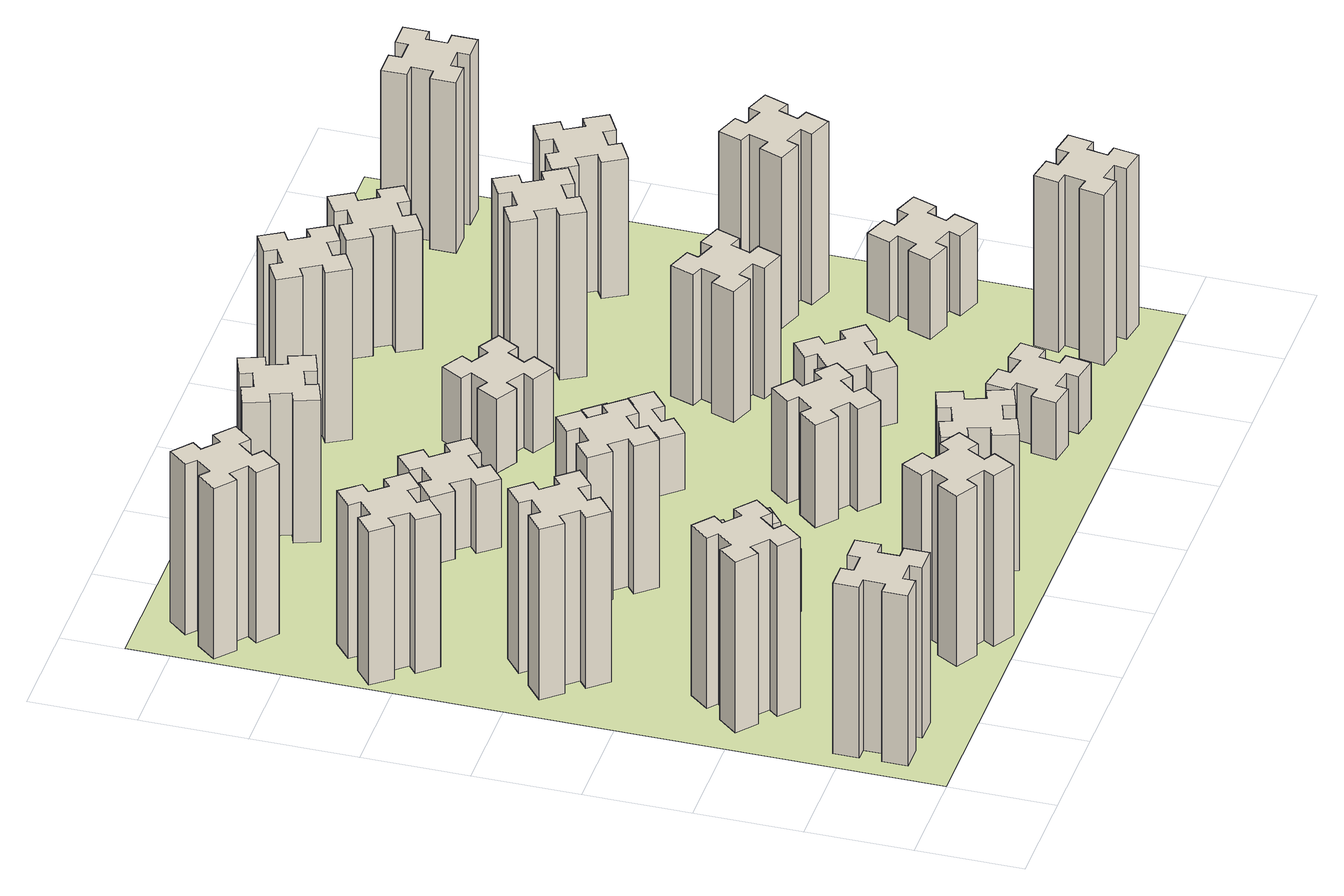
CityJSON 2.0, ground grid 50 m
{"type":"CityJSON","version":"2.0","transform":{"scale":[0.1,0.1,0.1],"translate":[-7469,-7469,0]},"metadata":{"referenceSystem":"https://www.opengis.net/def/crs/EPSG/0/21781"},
"CityObjects":{
"building1":{"type":"Building","attributes":{"class":"1000","function":"1000","usage":"1000","yearOfConstruction":2016,"roofType":"1000","measuredHeight":90,"storeysAboveGround":30,"storeysBelowGround":0},"geometry":[{"type":"Solid","lod":"1","boundaries":[[[[0,1,2,3,4,5,6,7,8,9,10,11,12,13,14,15,16,17,18,19]],[[17,16,20,21]],[[16,15,22,20]],[[15,14,23,22]],[[14,13,24,23]],[[13,12,25,24]],[[12,11,26,25]],[[11,10,27,26]],[[10,9,28,27]],[[9,8,29,28]],[[8,7,30,29]],[[7,6,31,30]],[[6,5,32,31]],[[5,4,33,32]],[[4,3,34,33]],[[3,2,35,34]],[[2,1,36,35]],[[1,0,37,36]],[[0,19,38,37]],[[19,18,39,38]],[[18,17,21,39]],[[24,25,26,27,28,29,30,31,32,33,34,35,36,37,38,39,21,20,22,23]]]]}]},
"building2":{"type":"Building","attributes":{"class":"1000","function":"1000","usage":"1000","yearOfConstruction":2016,"roofType":"1000","measuredHeight":90,"storeysAboveGround":30,"storeysBelowGround":0},"geometry":[{"type":"Solid","lod":"1","boundaries":[[[[40,41,42,43,44,45,46,47,48,49,50,51,52,53,54,55,56,57,58,59]],[[57,56,60,61]],[[56,55,62,60]],[[55,54,63,62]],[[54,53,64,63]],[[53,52,65,64]],[[52,51,66,65]],[[51,50,67,66]],[[50,49,68,67]],[[49,48,69,68]],[[48,47,70,69]],[[47,46,71,70]],[[46,45,72,71]],[[45,44,73,72]],[[44,43,74,73]],[[43,42,75,74]],[[42,41,76,75]],[[41,40,77,76]],[[40,59,78,77]],[[59,58,79,78]],[[58,57,61,79]],[[64,65,66,67,68,69,70,71,72,73,74,75,76,77,78,79,61,60,62,63]]]]}]},
"building3":{"type":"Building","attributes":{"class":"1000","function":"1000","usage":"1000","yearOfConstruction":2016,"roofType":"1000","measuredHeight":90,"storeysAboveGround":30,"storeysBelowGround":0},"geometry":[{"type":"Solid","lod":"1","boundaries":[[[[80,81,82,83,84,85,86,87,88,89,90,91,92,93,94,95,96,97,98,99]],[[97,96,100,101]],[[96,95,102,100]],[[95,94,103,102]],[[94,93,104,103]],[[93,92,105,104]],[[92,91,106,105]],[[91,90,107,106]],[[90,89,108,107]],[[89,88,109,108]],[[88,87,110,109]],[[87,86,111,110]],[[86,85,112,111]],[[85,84,113,112]],[[84,83,114,113]],[[83,82,115,114]],[[82,81,116,115]],[[81,80,117,116]],[[80,99,118,117]],[[99,98,119,118]],[[98,97,101,119]],[[104,105,106,107,108,109,110,111,112,113,114,115,116,117,118,119,101,100,102,103]]]]}]},
"building4":{"type":"Building","attributes":{"class":"1000","function":"1000","usage":"1000","yearOfConstruction":2016,"roofType":"1000","measuredHeight":81,"storeysAboveGround":30,"storeysBelowGround":0},"geometry":[{"type":"Solid","lod":"1","boundaries":[[[[120,121,122,123,124,125,126,127,128,129,130,131,132,133,134,135,136,137,138,139]],[[137,136,140,141]],[[136,135,142,140]],[[135,134,143,142]],[[134,133,144,143]],[[133,132,145,144]],[[132,131,146,145]],[[131,130,147,146]],[[130,129,148,147]],[[129,128,149,148]],[[128,127,150,149]],[[127,126,151,150]],[[126,125,152,151]],[[125,124,153,152]],[[124,123,154,153]],[[123,122,155,154]],[[122,121,156,155]],[[121,120,157,156]],[[120,139,158,157]],[[139,138,159,158]],[[138,137,141,159]],[[144,145,146,147,148,149,150,151,152,153,154,155,156,157,158,159,141,140,142,143]]]]}]},
"building5":{"type":"Building","attributes":{"class":"1000","function":"1000","usage":"1000","yearOfConstruction":2016,"roofType":"1000","measuredHeight":90,"storeysAboveGround":30,"storeysBelowGround":0},"geometry":[{"type":"Solid","lod":"1","boundaries":[[[[160,161,162,163,164,165,166,167,168,169,170,171,172,173,174,175,176,177,178,179]],[[177,176,180,181]],[[176,175,182,180]],[[175,174,183,182]],[[174,173,184,183]],[[173,172,185,184]],[[172,171,186,185]],[[171,170,187,186]],[[170,169,188,187]],[[169,168,189,188]],[[168,167,190,189]],[[167,166,191,190]],[[166,165,192,191]],[[165,164,193,192]],[[164,163,194,193]],[[163,162,195,194]],[[162,161,196,195]],[[161,160,197,196]],[[160,179,198,197]],[[179,178,199,198]],[[178,177,181,199]],[[184,185,186,187,188,189,190,191,192,193,194,195,196,197,198,199,181,180,182,183]]]]}]},
"building6":{"type":"Building","attributes":{"class":"1000","function":"1000","usage":"1000","yearOfConstruction":2016,"roofType":"1000","measuredHeight":90,"storeysAboveGround":30,"storeysBelowGround":0},"geometry":[{"type":"Solid","lod":"1","boundaries":[[[[200,201,202,203,204,205,206,207,208,209,210,211,212,213,214,215,216,217,218,219]],[[217,216,220,221]],[[216,215,222,220]],[[215,214,223,222]],[[214,213,224,223]],[[213,212,225,224]],[[212,211,226,225]],[[211,210,227,226]],[[210,209,228,227]],[[209,208,229,228]],[[208,207,230,229]],[[207,206,231,230]],[[206,205,232,231]],[[205,204,233,232]],[[204,203,234,233]],[[203,202,235,234]],[[202,201,236,235]],[[201,200,237,236]],[[200,219,238,237]],[[219,218,239,238]],[[218,217,221,239]],[[224,225,226,227,228,229,230,231,232,233,234,235,236,237,238,239,221,220,222,223]]]]}]},
"building7":{"type":"Building","attributes":{"class":"1000","function":"1000","usage":"1000","yearOfConstruction":2016,"roofType":"1000","measuredHeight":33,"storeysAboveGround":30,"storeysBelowGround":0},"geometry":[{"type":"Solid","lod":"1","boundaries":[[[[240,241,242,243,244,245,246,247,248,249,250,251,252,253,254,255,256,257,258,259]],[[257,256,260,261]],[[256,255,262,260]],[[255,254,263,262]],[[254,253,264,263]],[[253,252,265,264]],[[252,251,266,265]],[[251,250,267,266]],[[250,249,268,267]],[[249,248,269,268]],[[248,247,270,269]],[[247,246,271,270]],[[246,245,272,271]],[[245,244,273,272]],[[244,243,274,273]],[[243,242,275,274]],[[242,241,276,275]],[[241,240,277,276]],[[240,259,278,277]],[[259,258,279,278]],[[258,257,261,279]],[[264,265,266,267,268,269,270,271,272,273,274,275,276,277,278,279,261,260,262,263]]]]}]},
"building8":{"type":"Building","attributes":{"class":"1000","function":"1000","usage":"1000","yearOfConstruction":2016,"roofType":"1000","measuredHeight":78,"storeysAboveGround":30,"storeysBelowGround":0},"geometry":[{"type":"Solid","lod":"1","boundaries":[[[[280,281,282,283,284,285,286,287,288,289,290,291,292,293,294,295,296,297,298,299]],[[297,296,300,301]],[[296,295,302,300]],[[295,294,303,302]],[[294,293,304,303]],[[293,292,305,304]],[[292,291,306,305]],[[291,290,307,306]],[[290,289,308,307]],[[289,288,309,308]],[[288,287,310,309]],[[287,286,311,310]],[[286,285,312,311]],[[285,284,313,312]],[[284,283,314,313]],[[283,282,315,314]],[[282,281,316,315]],[[281,280,317,316]],[[280,299,318,317]],[[299,298,319,318]],[[298,297,301,319]],[[304,305,306,307,308,309,310,311,312,313,314,315,316,317,318,319,301,300,302,303]]]]}]},
"building9":{"type":"Building","attributes":{"class":"1000","function":"1000","usage":"1000","yearOfConstruction":2016,"roofType":"1000","measuredHeight":72,"storeysAboveGround":30,"storeysBelowGround":0},"geometry":[{"type":"Solid","lod":"1","boundaries":[[[[320,321,322,323,324,325,326,327,328,329,330,331,332,333,334,335,336,337,338,339]],[[337,336,340,341]],[[336,335,342,340]],[[335,334,343,342]],[[334,333,344,343]],[[333,332,345,344]],[[332,331,346,345]],[[331,330,347,346]],[[330,329,348,347]],[[329,328,349,348]],[[328,327,350,349]],[[327,326,351,350]],[[326,325,352,351]],[[325,324,353,352]],[[324,323,354,353]],[[323,322,355,354]],[[322,321,356,355]],[[321,320,357,356]],[[320,339,358,357]],[[339,338,359,358]],[[338,337,341,359]],[[344,345,346,347,348,349,350,351,352,353,354,355,356,357,358,359,341,340,342,343]]]]}]},
"building10":{"type":"Building","attributes":{"class":"1000","function":"1000","usage":"1000","yearOfConstruction":2016,"roofType":"1000","measuredHeight":36,"storeysAboveGround":30,"storeysBelowGround":0},"geometry":[{"type":"Solid","lod":"1","boundaries":[[[[360,361,362,363,364,365,366,367,368,369,370,371,372,373,374,375,376,377,378,379]],[[377,376,380,381]],[[376,375,382,380]],[[375,374,383,382]],[[374,373,384,383]],[[373,372,385,384]],[[372,371,386,385]],[[371,370,387,386]],[[370,369,388,387]],[[369,368,389,388]],[[368,367,390,389]],[[367,366,391,390]],[[366,365,392,391]],[[365,364,393,392]],[[364,363,394,393]],[[363,362,395,394]],[[362,361,396,395]],[[361,360,397,396]],[[360,379,398,397]],[[379,378,399,398]],[[378,377,381,399]],[[384,385,386,387,388,389,390,391,392,393,394,395,396,397,398,399,381,380,382,383]]]]}]},
"building11":{"type":"Building","attributes":{"class":"1000","function":"1000","usage":"1000","yearOfConstruction":2016,"roofType":"1000","measuredHeight":75,"storeysAboveGround":30,"storeysBelowGround":0},"geometry":[{"type":"Solid","lod":"1","boundaries":[[[[400,401,402,403,404,405,406,407,408,409,410,411,412,413,414,415,416,417,418,419]],[[417,416,420,421]],[[416,415,422,420]],[[415,414,423,422]],[[414,413,424,423]],[[413,412,425,424]],[[412,411,426,425]],[[411,410,427,426]],[[410,409,428,427]],[[409,408,429,428]],[[408,407,430,429]],[[407,406,431,430]],[[406,405,432,431]],[[405,404,433,432]],[[404,403,434,433]],[[403,402,435,434]],[[402,401,436,435]],[[401,400,437,436]],[[400,419,438,437]],[[419,418,439,438]],[[418,417,421,439]],[[424,425,426,427,428,429,430,431,432,433,434,435,436,437,438,439,421,420,422,423]]]]}]},
"building12":{"type":"Building","attributes":{"class":"1000","function":"1000","usage":"1000","yearOfConstruction":2016,"roofType":"1000","measuredHeight":54,"storeysAboveGround":30,"storeysBelowGround":0},"geometry":[{"type":"Solid","lod":"1","boundaries":[[[[440,441,442,443,444,445,446,447,448,449,450,451,452,453,454,455,456,457,458,459]],[[457,456,460,461]],[[456,455,462,460]],[[455,454,463,462]],[[454,453,464,463]],[[453,452,465,464]],[[452,451,466,465]],[[451,450,467,466]],[[450,449,468,467]],[[449,448,469,468]],[[448,447,470,469]],[[447,446,471,470]],[[446,445,472,471]],[[445,444,473,472]],[[444,443,474,473]],[[443,442,475,474]],[[442,441,476,475]],[[441,440,477,476]],[[440,459,478,477]],[[459,458,479,478]],[[458,457,461,479]],[[464,465,466,467,468,469,470,471,472,473,474,475,476,477,478,479,461,460,462,463]]]]}]},
"building13":{"type":"Building","attributes":{"class":"1000","function":"1000","usage":"1000","yearOfConstruction":2016,"roofType":"1000","measuredHeight":30,"storeysAboveGround":30,"storeysBelowGround":0},"geometry":[{"type":"Solid","lod":"1","boundaries":[[[[480,481,482,483,484,485,486,487,488,489,490,491,492,493,494,495,496,497,498,499]],[[497,496,500,501]],[[496,495,502,500]],[[495,494,503,502]],[[494,493,504,503]],[[493,492,505,504]],[[492,491,506,505]],[[491,490,507,506]],[[490,489,508,507]],[[489,488,509,508]],[[488,487,510,509]],[[487,486,511,510]],[[486,485,512,511]],[[485,484,513,512]],[[484,483,514,513]],[[483,482,515,514]],[[482,481,516,515]],[[481,480,517,516]],[[480,499,518,517]],[[499,498,519,518]],[[498,497,501,519]],[[504,505,506,507,508,509,510,511,512,513,514,515,516,517,518,519,501,500,502,503]]]]}]},
"building14":{"type":"Building","attributes":{"class":"1000","function":"1000","usage":"1000","yearOfConstruction":2016,"roofType":"1000","measuredHeight":39,"storeysAboveGround":30,"storeysBelowGround":0},"geometry":[{"type":"Solid","lod":"1","boundaries":[[[[520,521,522,523,524,525,526,527,528,529,530,531,532,533,534,535,536,537,538,539]],[[537,536,540,541]],[[536,535,542,540]],[[535,534,543,542]],[[534,533,544,543]],[[533,532,545,544]],[[532,531,546,545]],[[531,530,547,546]],[[530,529,548,547]],[[529,528,549,548]],[[528,527,550,549]],[[527,526,551,550]],[[526,525,552,551]],[[525,524,553,552]],[[524,523,554,553]],[[523,522,555,554]],[[522,521,556,555]],[[521,520,557,556]],[[520,539,558,557]],[[539,538,559,558]],[[538,537,541,559]],[[544,545,546,547,548,549,550,551,552,553,554,555,556,557,558,559,541,540,542,543]]]]}]},
"building15":{"type":"Building","attributes":{"class":"1000","function":"1000","usage":"1000","yearOfConstruction":2016,"roofType":"1000","measuredHeight":30,"storeysAboveGround":30,"storeysBelowGround":0},"geometry":[{"type":"Solid","lod":"1","boundaries":[[[[560,561,562,563,564,565,566,567,568,569,570,571,572,573,574,575,576,577,578,579]],[[577,576,580,581]],[[576,575,582,580]],[[575,574,583,582]],[[574,573,584,583]],[[573,572,585,584]],[[572,571,586,585]],[[571,570,587,586]],[[570,569,588,587]],[[569,568,589,588]],[[568,567,590,589]],[[567,566,591,590]],[[566,565,592,591]],[[565,564,593,592]],[[564,563,594,593]],[[563,562,595,594]],[[562,561,596,595]],[[561,560,597,596]],[[560,579,598,597]],[[579,578,599,598]],[[578,577,581,599]],[[584,585,586,587,588,589,590,591,592,593,594,595,596,597,598,599,581,580,582,583]]]]}]},
"building16":{"type":"Building","attributes":{"class":"1000","function":"1000","usage":"1000","yearOfConstruction":2016,"roofType":"1000","measuredHeight":90,"storeysAboveGround":30,"storeysBelowGround":0},"geometry":[{"type":"Solid","lod":"1","boundaries":[[[[600,601,602,603,604,605,606,607,608,609,610,611,612,613,614,615,616,617,618,619]],[[617,616,620,621]],[[616,615,622,620]],[[615,614,623,622]],[[614,613,624,623]],[[613,612,625,624]],[[612,611,626,625]],[[611,610,627,626]],[[610,609,628,627]],[[609,608,629,628]],[[608,607,630,629]],[[607,606,631,630]],[[606,605,632,631]],[[605,604,633,632]],[[604,603,634,633]],[[603,602,635,634]],[[602,601,636,635]],[[601,600,637,636]],[[600,619,638,637]],[[619,618,639,638]],[[618,617,621,639]],[[624,625,626,627,628,629,630,631,632,633,634,635,636,637,638,639,621,620,622,623]]]]}]},
"building17":{"type":"Building","attributes":{"class":"1000","function":"1000","usage":"1000","yearOfConstruction":2016,"roofType":"1000","measuredHeight":30,"storeysAboveGround":30,"storeysBelowGround":0},"geometry":[{"type":"Solid","lod":"1","boundaries":[[[[640,641,642,643,644,645,646,647,648,649,650,651,652,653,654,655,656,657,658,659]],[[657,656,660,661]],[[656,655,662,660]],[[655,654,663,662]],[[654,653,664,663]],[[653,652,665,664]],[[652,651,666,665]],[[651,650,667,666]],[[650,649,668,667]],[[649,648,669,668]],[[648,647,670,669]],[[647,646,671,670]],[[646,645,672,671]],[[645,644,673,672]],[[644,643,674,673]],[[643,642,675,674]],[[642,641,676,675]],[[641,640,677,676]],[[640,659,678,677]],[[659,658,679,678]],[[658,657,661,679]],[[664,665,666,667,668,669,670,671,672,673,674,675,676,677,678,679,661,660,662,663]]]]}]},
"building18":{"type":"Building","attributes":{"class":"1000","function":"1000","usage":"1000","yearOfConstruction":2016,"roofType":"1000","measuredHeight":69,"storeysAboveGround":30,"storeysBelowGround":0},"geometry":[{"type":"Solid","lod":"1","boundaries":[[[[680,681,682,683,684,685,686,687,688,689,690,691,692,693,694,695,696,697,698,699]],[[697,696,700,701]],[[696,695,702,700]],[[695,694,703,702]],[[694,693,704,703]],[[693,692,705,704]],[[692,691,706,705]],[[691,690,707,706]],[[690,689,708,707]],[[689,688,709,708]],[[688,687,710,709]],[[687,686,711,710]],[[686,685,712,711]],[[685,684,713,712]],[[684,683,714,713]],[[683,682,715,714]],[[682,681,716,715]],[[681,680,717,716]],[[680,699,718,717]],[[699,698,719,718]],[[698,697,701,719]],[[704,705,706,707,708,709,710,711,712,713,714,715,716,717,718,719,701,700,702,703]]]]}]},
"building19":{"type":"Building","attributes":{"class":"1000","function":"1000","usage":"1000","yearOfConstruction":2016,"roofType":"1000","measuredHeight":87,"storeysAboveGround":30,"storeysBelowGround":0},"geometry":[{"type":"Solid","lod":"1","boundaries":[[[[720,721,722,723,724,725,726,727,728,729,730,731,732,733,734,735,736,737,738,739]],[[737,736,740,741]],[[736,735,742,740]],[[735,734,743,742]],[[734,733,744,743]],[[733,732,745,744]],[[732,731,746,745]],[[731,730,747,746]],[[730,729,748,747]],[[729,728,749,748]],[[728,727,750,749]],[[727,726,751,750]],[[726,725,752,751]],[[725,724,753,752]],[[724,723,754,753]],[[723,722,755,754]],[[722,721,756,755]],[[721,720,757,756]],[[720,739,758,757]],[[739,738,759,758]],[[738,737,741,759]],[[744,745,746,747,748,749,750,751,752,753,754,755,756,757,758,759,741,740,742,743]]]]}]},
"building20":{"type":"Building","attributes":{"class":"1000","function":"1000","usage":"1000","yearOfConstruction":2016,"roofType":"1000","measuredHeight":90,"storeysAboveGround":30,"storeysBelowGround":0},"geometry":[{"type":"Solid","lod":"1","boundaries":[[[[760,761,762,763,764,765,766,767,768,769,770,771,772,773,774,775,776,777,778,779]],[[777,776,780,781]],[[776,775,782,780]],[[775,774,783,782]],[[774,773,784,783]],[[773,772,785,784]],[[772,771,786,785]],[[771,770,787,786]],[[770,769,788,787]],[[769,768,789,788]],[[768,767,790,789]],[[767,766,791,790]],[[766,765,792,791]],[[765,764,793,792]],[[764,763,794,793]],[[763,762,795,794]],[[762,761,796,795]],[[761,760,797,796]],[[760,779,798,797]],[[779,778,799,798]],[[778,777,781,799]],[[784,785,786,787,788,789,790,791,792,793,794,795,796,797,798,799,781,780,782,783]]]]}]},
"building21":{"type":"Building","attributes":{"class":"1000","function":"1000","usage":"1000","yearOfConstruction":2016,"roofType":"1000","measuredHeight":63,"storeysAboveGround":30,"storeysBelowGround":0},"geometry":[{"type":"Solid","lod":"1","boundaries":[[[[800,801,802,803,804,805,806,807,808,809,810,811,812,813,814,815,816,817,818,819]],[[817,816,820,821]],[[816,815,822,820]],[[815,814,823,822]],[[814,813,824,823]],[[813,812,825,824]],[[812,811,826,825]],[[811,810,827,826]],[[810,809,828,827]],[[809,808,829,828]],[[808,807,830,829]],[[807,806,831,830]],[[806,805,832,831]],[[805,804,833,832]],[[804,803,834,833]],[[803,802,835,834]],[[802,801,836,835]],[[801,800,837,836]],[[800,819,838,837]],[[819,818,839,838]],[[818,817,821,839]],[[824,825,826,827,828,829,830,831,832,833,834,835,836,837,838,839,821,820,822,823]]]]}]},
"building22":{"type":"Building","attributes":{"class":"1000","function":"1000","usage":"1000","yearOfConstruction":2016,"roofType":"1000","measuredHeight":42,"storeysAboveGround":30,"storeysBelowGround":0},"geometry":[{"type":"Solid","lod":"1","boundaries":[[[[840,841,842,843,844,845,846,847,848,849,850,851,852,853,854,855,856,857,858,859]],[[857,856,860,861]],[[856,855,862,860]],[[855,854,863,862]],[[854,853,864,863]],[[853,852,865,864]],[[852,851,866,865]],[[851,850,867,866]],[[850,849,868,867]],[[849,848,869,868]],[[848,847,870,869]],[[847,846,871,870]],[[846,845,872,871]],[[845,844,873,872]],[[844,843,874,873]],[[843,842,875,874]],[[842,841,876,875]],[[841,840,877,876]],[[840,859,878,877]],[[859,858,879,878]],[[858,857,861,879]],[[864,865,866,867,868,869,870,871,872,873,874,875,876,877,878,879,861,860,862,863]]]]}]},
"building23":{"type":"Building","attributes":{"class":"1000","function":"1000","usage":"1000","yearOfConstruction":2016,"roofType":"1000","measuredHeight":90,"storeysAboveGround":30,"storeysBelowGround":0},"geometry":[{"type":"Solid","lod":"1","boundaries":[[[[880,881,882,883,884,885,886,887,888,889,890,891,892,893,894,895,896,897,898,899]],[[897,896,900,901]],[[896,895,902,900]],[[895,894,903,902]],[[894,893,904,903]],[[893,892,905,904]],[[892,891,906,905]],[[891,890,907,906]],[[890,889,908,907]],[[889,888,909,908]],[[888,887,910,909]],[[887,886,911,910]],[[886,885,912,911]],[[885,884,913,912]],[[884,883,914,913]],[[883,882,915,914]],[[882,881,916,915]],[[881,880,917,916]],[[880,899,918,917]],[[899,898,919,918]],[[898,897,901,919]],[[904,905,906,907,908,909,910,911,912,913,914,915,916,917,918,919,901,900,902,903]]]]}]},
"building24":{"type":"Building","attributes":{"class":"1000","function":"1000","usage":"1000","yearOfConstruction":2016,"roofType":"1000","measuredHeight":72,"storeysAboveGround":30,"storeysBelowGround":0},"geometry":[{"type":"Solid","lod":"1","boundaries":[[[[920,921,922,923,924,925,926,927,928,929,930,931,932,933,934,935,936,937,938,939]],[[937,936,940,941]],[[936,935,942,940]],[[935,934,943,942]],[[934,933,944,943]],[[933,932,945,944]],[[932,931,946,945]],[[931,930,947,946]],[[930,929,948,947]],[[929,928,949,948]],[[928,927,950,949]],[[927,926,951,950]],[[926,925,952,951]],[[925,924,953,952]],[[924,923,954,953]],[[923,922,955,954]],[[922,921,956,955]],[[921,920,957,956]],[[920,939,958,957]],[[939,938,959,958]],[[938,937,941,959]],[[944,945,946,947,948,949,950,951,952,953,954,955,956,957,958,959,941,940,942,943]]]]}]},
"building25":{"type":"Building","attributes":{"class":"1000","function":"1000","usage":"1000","yearOfConstruction":2016,"roofType":"1000","measuredHeight":90,"storeysAboveGround":30,"storeysBelowGround":0},"geometry":[{"type":"Solid","lod":"1","boundaries":[[[[960,961,962,963,964,965,966,967,968,969,970,971,972,973,974,975,976,977,978,979]],[[977,976,980,981]],[[976,975,982,980]],[[975,974,983,982]],[[974,973,984,983]],[[973,972,985,984]],[[972,971,986,985]],[[971,970,987,986]],[[970,969,988,987]],[[969,968,989,988]],[[968,967,990,989]],[[967,966,991,990]],[[966,965,992,991]],[[965,964,993,992]],[[964,963,994,993]],[[963,962,995,994]],[[962,961,996,995]],[[961,960,997,996]],[[960,979,998,997]],[[979,978,999,998]],[[978,977,981,999]],[[984,985,986,987,988,989,990,991,992,993,994,995,996,997,998,999,981,980,982,983]]]]}]},
"landuse1":{"type":"LandUse","attributes":{"name":"plot1","function":"1010"},"geometry":[{"type":"MultiSurface","lod":"1","boundaries":[[[1000,1001,1002,1003]]]}]}
},
"vertices":[
[165,425,0],[165,325,0],[105,325,0],[105,205,0],[225,205,0],[225,265,0],[325,265,0],[325,205,0],[445,205,0],[445,325,0],[385,325,0],[385,425,0],[445,425,0],[445,545,0],[325,545,0],[325,485,0],[225,485,0],[225,545,0],[105,545,0],[105,425,0],[225,485,900],[225,545,900],[325,485,900],[325,545,900],[445,545,900],[445,425,900],[385,425,900],[385,325,900],[445,325,900],[445,205,900],[325,205,900],[325,265,900],[225,265,900],[225,205,900],[105,205,900],[105,325,900],[165,325,900],[165,425,900],[105,425,900],[105,545,900],
[484,1067,0],[408,1132,0],[446,1178,0],[354,1255,0],[277,1163,0],[323,1124,0],[259,1048,0],[213,1086,0],[136,994,0],[228,917,0],[266,963,0],[343,899,0],[304,853,0],[396,776,0],[473,868,0],[427,906,0],[492,983,0],[538,944,0],[615,1036,0],[523,1113,0],[492,983,900],[538,944,900],[427,906,900],[473,868,900],[396,776,900],[304,853,900],[343,899,900],[266,963,900],[228,917,900],[136,994,900],[213,1086,900],[259,1048,900],[323,1124,900],[277,1163,900],[354,1255,900],[446,1178,900],[408,1132,900],[484,1067,900],[523,1113,900],[615,1036,900],
[492,1888,0],[427,1964,0],[473,2003,0],[396,2095,0],[304,2018,0],[343,1972,0],[266,1907,0],[228,1953,0],[136,1876,0],[213,1784,0],[259,1823,0],[323,1746,0],[277,1708,0],[354,1616,0],[446,1693,0],[408,1739,0],[484,1803,0],[523,1757,0],[615,1834,0],[538,1926,0],[484,1803,900],[523,1757,900],[408,1739,900],[446,1693,900],[354,1616,900],[277,1708,900],[323,1746,900],[259,1823,900],[213,1784,900],[136,1876,900],[228,1953,900],[266,1907,900],[343,1972,900],[304,2018,900],[396,2095,900],[473,2003,900],[427,1964,900],[492,1888,900],[538,1926,900],[615,1834,900],
[243,2712,0],[166,2647,0],[128,2693,0],[36,2616,0],[113,2524,0],[159,2563,0],[223,2486,0],[177,2448,0],[254,2356,0],[346,2433,0],[308,2479,0],[384,2543,0],[423,2497,0],[515,2574,0],[438,2666,0],[392,2628,0],[327,2704,0],[373,2743,0],[296,2835,0],[204,2758,0],[327,2704,810],[373,2743,810],[392,2628,810],[438,2666,810],[515,2574,810],[423,2497,810],[384,2543,810],[308,2479,810],[346,2433,810],[254,2356,810],[177,2448,810],[223,2486,810],[159,2563,810],[113,2524,810],[36,2616,810],[128,2693,810],[166,2647,810],[243,2712,810],[204,2758,810],[296,2835,810],
[1214,346,0],[1127,396,0],[1157,448,0],[1053,508,0],[993,404,0],[1045,374,0],[995,287,0],[943,317,0],[883,213,0],[987,153,0],[1017,205,0],[1104,155,0],[1074,103,0],[1178,43,0],[1238,147,0],[1186,177,0],[1236,264,0],[1288,234,0],[1348,338,0],[1244,398,0],[1236,264,900],[1288,234,900],[1186,177,900],[1238,147,900],[1178,43,900],[1074,103,900],[1104,155,900],[1017,205,900],[987,153,900],[883,213,900],[943,317,900],[995,287,900],[1045,374,900],[993,404,900],[1053,508,900],[1157,448,900],[1127,396,900],[1214,346,900],[1244,398,900],[1348,338,900],
[384,3387,0],[308,3452,0],[346,3498,0],[254,3575,0],[177,3483,0],[223,3444,0],[159,3368,0],[113,3406,0],[36,3314,0],[128,3237,0],[166,3283,0],[243,3219,0],[204,3173,0],[296,3096,0],[373,3188,0],[327,3226,0],[392,3303,0],[438,3264,0],[515,3356,0],[423,3433,0],[392,3303,900],[438,3264,900],[327,3226,900],[373,3188,900],[296,3096,900],[204,3173,900],[243,3219,900],[166,3283,900],[128,3237,900],[36,3314,900],[113,3406,900],[159,3368,900],[223,3444,900],[177,3483,900],[254,3575,900],[346,3498,900],[308,3452,900],[384,3387,900],[423,3433,900],[515,3356,900],
[1083,1332,0],[1006,1267,0],[968,1313,0],[876,1236,0],[953,1144,0],[999,1183,0],[1063,1106,0],[1017,1068,0],[1094,976,0],[1186,1053,0],[1148,1099,0],[1224,1163,0],[1263,1117,0],[1355,1194,0],[1278,1286,0],[1232,1248,0],[1167,1324,0],[1213,1363,0],[1136,1455,0],[1044,1378,0],[1167,1324,330],[1213,1363,330],[1232,1248,330],[1278,1286,330],[1355,1194,330],[1263,1117,330],[1224,1163,330],[1148,1099,330],[1186,1053,330],[1094,976,330],[1017,1068,330],[1063,1106,330],[999,1183,330],[953,1144,330],[876,1236,330],[968,1313,330],[1006,1267,330],[1083,1332,330],[1044,1378,330],[1136,1455,330],
[1083,1972,0],[1006,1907,0],[968,1953,0],[876,1876,0],[953,1784,0],[999,1823,0],[1063,1746,0],[1017,1708,0],[1094,1616,0],[1186,1693,0],[1148,1739,0],[1224,1803,0],[1263,1757,0],[1355,1834,0],[1278,1926,0],[1232,1888,0],[1167,1964,0],[1213,2003,0],[1136,2095,0],[1044,2018,0],[1167,1964,780],[1213,2003,780],[1232,1888,780],[1278,1926,780],[1355,1834,780],[1263,1757,780],[1224,1803,780],[1148,1739,780],[1186,1693,780],[1094,1616,780],[1017,1708,780],[1063,1746,780],[999,1823,780],[953,1784,780],[876,1876,780],[968,1953,780],[1006,1907,780],[1083,1972,780],[1044,2018,780],[1136,2095,780],
[1765,496,0],[1671,462,0],[1650,518,0],[1537,477,0],[1579,364,0],[1635,385,0],[1669,291,0],[1613,270,0],[1654,157,0],[1767,199,0],[1746,255,0],[1840,289,0],[1860,233,0],[1973,274,0],[1932,387,0],[1876,366,0],[1842,460,0],[1898,480,0],[1857,593,0],[1744,552,0],[1842,460,720],[1898,480,720],[1876,366,720],[1932,387,720],[1973,274,720],[1860,233,720],[1840,289,720],[1746,255,720],[1767,199,720],[1654,157,720],[1613,270,720],[1669,291,720],[1635,385,720],[1579,364,720],[1537,477,720],[1650,518,720],[1671,462,720],[1765,496,720],[1744,552,720],[1857,593,720],
[1099,2563,0],[1163,2486,0],[1117,2448,0],[1194,2356,0],[1286,2433,0],[1248,2479,0],[1324,2543,0],[1363,2497,0],[1455,2574,0],[1378,2666,0],[1332,2628,0],[1267,2704,0],[1313,2743,0],[1236,2835,0],[1144,2758,0],[1183,2712,0],[1106,2647,0],[1068,2693,0],[976,2616,0],[1053,2524,0],[1106,2647,360],[1068,2693,360],[1183,2712,360],[1144,2758,360],[1236,2835,360],[1313,2743,360],[1267,2704,360],[1332,2628,360],[1378,2666,360],[1455,2574,360],[1363,2497,360],[1324,2543,360],[1248,2479,360],[1286,2433,360],[1194,2356,360],[1117,2448,360],[1163,2486,360],[1099,2563,360],[1053,2524,360],[976,2616,360],
[1125,3456,0],[1031,3422,0],[1010,3478,0],[897,3437,0],[939,3324,0],[995,3345,0],[1029,3251,0],[973,3230,0],[1014,3117,0],[1127,3159,0],[1106,3215,0],[1200,3249,0],[1220,3193,0],[1333,3234,0],[1292,3347,0],[1236,3326,0],[1202,3420,0],[1258,3440,0],[1217,3553,0],[1104,3512,0],[1202,3420,750],[1258,3440,750],[1236,3326,750],[1292,3347,750],[1333,3234,750],[1220,3193,750],[1200,3249,750],[1106,3215,750],[1127,3159,750],[1014,3117,750],[973,3230,750],[1029,3251,750],[995,3345,750],[939,3324,750],[897,3437,750],[1010,3478,750],[1031,3422,750],[1125,3456,750],[1104,3512,750],[1217,3553,750],
[1846,1063,0],[1923,999,0],[1884,953,0],[1976,876,0],[2053,968,0],[2007,1006,0],[2072,1083,0],[2118,1044,0],[2195,1136,0],[2103,1213,0],[2064,1167,0],[1988,1232,0],[2026,1278,0],[1934,1355,0],[1857,1263,0],[1903,1224,0],[1839,1148,0],[1793,1186,0],[1716,1094,0],[1808,1017,0],[1839,1148,540],[1793,1186,540],[1903,1224,540],[1857,1263,540],[1934,1355,540],[2026,1278,540],[1988,1232,540],[2064,1167,540],[2103,1213,540],[2195,1136,540],[2118,1044,540],[2072,1083,540],[2007,1006,540],[2053,968,540],[1976,876,540],[1884,953,540],[1923,999,540],[1846,1063,540],[1808,1017,540],[1716,1094,540],
[1972,1988,0],[1907,2064,0],[1953,2103,0],[1876,2195,0],[1784,2118,0],[1823,2072,0],[1746,2007,0],[1708,2053,0],[1616,1976,0],[1693,1884,0],[1739,1923,0],[1803,1846,0],[1757,1808,0],[1834,1716,0],[1926,1793,0],[1888,1839,0],[1964,1903,0],[2003,1857,0],[2095,1934,0],[2018,2026,0],[1964,1903,300],[2003,1857,300],[1888,1839,300],[1926,1793,300],[1834,1716,300],[1757,1808,300],[1803,1846,300],[1739,1923,300],[1693,1884,300],[1616,1976,300],[1708,2053,300],[1746,2007,300],[1823,2072,300],[1784,2118,300],[1876,2195,300],[1953,2103,300],[1907,2064,300],[1972,1988,300],[2018,2026,300],[2095,1934,300],
[2026,2497,0],[2076,2584,0],[2128,2554,0],[2188,2658,0],[2084,2718,0],[2054,2666,0],[1967,2716,0],[1997,2768,0],[1893,2828,0],[1833,2724,0],[1885,2694,0],[1835,2607,0],[1783,2637,0],[1723,2533,0],[1827,2473,0],[1857,2525,0],[1944,2475,0],[1914,2423,0],[2018,2363,0],[2078,2467,0],[1944,2475,390],[1914,2423,390],[1857,2525,390],[1827,2473,390],[1723,2533,390],[1783,2637,390],[1835,2607,390],[1885,2694,390],[1833,2724,390],[1893,2828,390],[1997,2768,390],[1967,2716,390],[2054,2666,390],[2084,2718,390],[2188,2658,390],[2128,2554,390],[2076,2584,390],[2026,2497,390],[2078,2467,390],[2018,2363,390],
[2596,444,0],[2578,345,0],[2519,356,0],[2498,237,0],[2617,217,0],[2627,276,0],[2725,258,0],[2715,199,0],[2833,178,0],[2854,297,0],[2795,307,0],[2812,405,0],[2871,395,0],[2892,513,0],[2774,534,0],[2764,475,0],[2665,492,0],[2676,551,0],[2557,572,0],[2537,454,0],[2665,492,300],[2676,551,300],[2764,475,300],[2774,534,300],[2892,513,300],[2871,395,300],[2812,405,300],[2795,307,300],[2854,297,300],[2833,178,300],[2715,199,300],[2725,258,300],[2627,276,300],[2617,217,300],[2498,237,300],[2519,356,300],[2578,345,300],[2596,444,300],[2537,454,300],[2557,572,300],
[1844,3556,0],[1757,3506,0],[1727,3558,0],[1623,3498,0],[1683,3394,0],[1735,3424,0],[1785,3337,0],[1733,3307,0],[1793,3203,0],[1897,3263,0],[1867,3315,0],[1954,3365,0],[1984,3313,0],[2088,3373,0],[2028,3477,0],[1976,3447,0],[1926,3534,0],[1978,3564,0],[1918,3668,0],[1814,3608,0],[1926,3534,900],[1978,3564,900],[1976,3447,900],[2028,3477,900],[2088,3373,900],[1984,3313,900],[1954,3365,900],[1867,3315,900],[1897,3263,900],[1793,3203,900],[1733,3307,900],[1785,3337,900],[1735,3424,900],[1683,3394,900],[1623,3498,900],[1727,3558,900],[1757,3506,900],[1844,3556,900],[1814,3608,900],[1918,3668,900],
[2628,1099,0],[2704,1163,0],[2743,1117,0],[2835,1194,0],[2758,1286,0],[2712,1248,0],[2647,1324,0],[2693,1363,0],[2616,1455,0],[2524,1378,0],[2563,1332,0],[2486,1267,0],[2448,1313,0],[2356,1236,0],[2433,1144,0],[2479,1183,0],[2543,1106,0],[2497,1068,0],[2574,976,0],[2666,1053,0],[2543,1106,300],[2497,1068,300],[2479,1183,300],[2433,1144,300],[2356,1236,300],[2448,1313,300],[2486,1267,300],[2563,1332,300],[2524,1378,300],[2616,1455,300],[2693,1363,300],[2647,1324,300],[2712,1248,300],[2758,1286,300],[2835,1194,300],[2743,1117,300],[2704,1163,300],[2628,1099,300],[2666,1053,300],[2574,976,300],
[2682,1671,0],[2716,1765,0],[2772,1744,0],[2813,1857,0],[2700,1898,0],[2680,1842,0],[2586,1876,0],[2607,1932,0],[2494,1973,0],[2453,1860,0],[2509,1840,0],[2475,1746,0],[2419,1767,0],[2377,1654,0],[2490,1613,0],[2511,1669,0],[2605,1635,0],[2584,1579,0],[2697,1537,0],[2738,1650,0],[2605,1635,690],[2584,1579,690],[2511,1669,690],[2490,1613,690],[2377,1654,690],[2419,1767,690],[2475,1746,690],[2509,1840,690],[2453,1860,690],[2494,1973,690],[2607,1932,690],[2586,1876,690],[2680,1842,690],[2700,1898,690],[2813,1857,690],[2772,1744,690],[2716,1765,690],[2682,1671,690],[2738,1650,690],[2697,1537,690],
[2607,2475,0],[2694,2525,0],[2724,2473,0],[2828,2533,0],[2768,2637,0],[2716,2607,0],[2666,2694,0],[2718,2724,0],[2658,2828,0],[2554,2768,0],[2584,2716,0],[2497,2666,0],[2467,2718,0],[2363,2658,0],[2423,2554,0],[2475,2584,0],[2525,2497,0],[2473,2467,0],[2533,2363,0],[2637,2423,0],[2525,2497,870],[2473,2467,870],[2475,2584,870],[2423,2554,870],[2363,2658,870],[2467,2718,870],[2497,2666,870],[2584,2716,870],[2554,2768,870],[2658,2828,870],[2718,2724,870],[2666,2694,870],[2716,2607,870],[2768,2637,870],[2828,2533,870],[2724,2473,870],[2694,2525,870],[2607,2475,870],[2637,2423,870],[2533,2363,870],
[3504,475,0],[3405,492,0],[3416,551,0],[3297,572,0],[3277,454,0],[3336,444,0],[3318,345,0],[3259,356,0],[3238,237,0],[3357,217,0],[3367,276,0],[3465,258,0],[3455,199,0],[3573,178,0],[3594,297,0],[3535,307,0],[3552,405,0],[3611,395,0],[3632,513,0],[3514,534,0],[3552,405,900],[3611,395,900],[3535,307,900],[3594,297,900],[3573,178,900],[3455,199,900],[3465,258,900],[3367,276,900],[3357,217,900],[3238,237,900],[3259,356,900],[3318,345,900],[3336,444,900],[3277,454,900],[3297,572,900],[3416,551,900],[3405,492,900],[3504,475,900],[3514,534,900],[3632,513,900],
[2716,3347,0],[2666,3434,0],[2718,3464,0],[2658,3568,0],[2554,3508,0],[2584,3456,0],[2497,3406,0],[2467,3458,0],[2363,3398,0],[2423,3294,0],[2475,3324,0],[2525,3237,0],[2473,3207,0],[2533,3103,0],[2637,3163,0],[2607,3215,0],[2694,3265,0],[2724,3213,0],[2828,3273,0],[2768,3377,0],[2694,3265,630],[2724,3213,630],[2607,3215,630],[2637,3163,630],[2533,3103,630],[2473,3207,630],[2525,3237,630],[2475,3324,630],[2423,3294,630],[2363,3398,630],[2467,3458,630],[2497,3406,630],[2584,3456,630],[2554,3508,630],[2658,3568,630],[2718,3464,630],[2666,3434,630],[2716,3347,630],[2768,3377,630],[2828,3273,630],
[3351,1029,0],[3445,995,0],[3424,939,0],[3537,897,0],[3578,1010,0],[3522,1031,0],[3556,1125,0],[3612,1104,0],[3653,1217,0],[3540,1258,0],[3520,1202,0],[3426,1236,0],[3447,1292,0],[3334,1333,0],[3293,1220,0],[3349,1200,0],[3315,1106,0],[3259,1127,0],[3217,1014,0],[3330,973,0],[3315,1106,420],[3259,1127,420],[3349,1200,420],[3293,1220,420],[3334,1333,420],[3447,1292,420],[3426,1236,420],[3520,1202,420],[3540,1258,420],[3653,1217,420],[3612,1104,420],[3556,1125,420],[3522,1031,420],[3578,1010,420],[3537,897,420],[3424,939,420],[3445,995,420],[3351,1029,420],[3330,973,420],[3217,1014,420],
[3420,1842,0],[3326,1876,0],[3347,1932,0],[3234,1973,0],[3193,1860,0],[3249,1840,0],[3215,1746,0],[3159,1767,0],[3117,1654,0],[3230,1613,0],[3251,1669,0],[3345,1635,0],[3324,1579,0],[3437,1537,0],[3478,1650,0],[3422,1671,0],[3456,1765,0],[3512,1744,0],[3553,1857,0],[3440,1898,0],[3456,1765,900],[3512,1744,900],[3422,1671,900],[3478,1650,900],[3437,1537,900],[3324,1579,900],[3345,1635,900],[3251,1669,900],[3230,1613,900],[3117,1654,900],[3159,1767,900],[3215,1746,900],[3249,1840,900],[3193,1860,900],[3234,1973,900],[3347,1932,900],[3326,1876,900],[3420,1842,900],[3440,1898,900],[3553,1857,900],
[3247,2475,0],[3334,2525,0],[3364,2473,0],[3468,2533,0],[3408,2637,0],[3356,2607,0],[3306,2694,0],[3358,2724,0],[3298,2828,0],[3194,2768,0],[3224,2716,0],[3137,2666,0],[3107,2718,0],[3003,2658,0],[3063,2554,0],[3115,2584,0],[3165,2497,0],[3113,2467,0],[3173,2363,0],[3277,2423,0],[3165,2497,720],[3113,2467,720],[3115,2584,720],[3063,2554,720],[3003,2658,720],[3107,2718,720],[3137,2666,720],[3224,2716,720],[3194,2768,720],[3298,2828,720],[3358,2724,720],[3306,2694,720],[3356,2607,720],[3408,2637,720],[3468,2533,720],[3364,2473,720],[3334,2525,720],[3247,2475,720],[3277,2423,720],[3173,2363,720],
[3385,3225,0],[3485,3225,0],[3485,3165,0],[3605,3165,0],[3605,3285,0],[3545,3285,0],[3545,3385,0],[3605,3385,0],[3605,3505,0],[3485,3505,0],[3485,3445,0],[3385,3445,0],[3385,3505,0],[3265,3505,0],[3265,3385,0],[3325,3385,0],[3325,3285,0],[3265,3285,0],[3265,3165,0],[3385,3165,0],[3325,3285,900],[3265,3285,900],[3325,3385,900],[3265,3385,900],[3265,3505,900],[3385,3505,900],[3385,3445,900],[3485,3445,900],[3485,3505,900],[3605,3505,900],[3605,3385,900],[3545,3385,900],[3545,3285,900],[3605,3285,900],[3605,3165,900],[3485,3165,900],[3485,3225,900],[3385,3225,900],[3385,3165,900],[3265,3165,900],
[5,3705,0],[3705,3705,0],[3705,5,0],[5,5,0]
]}
